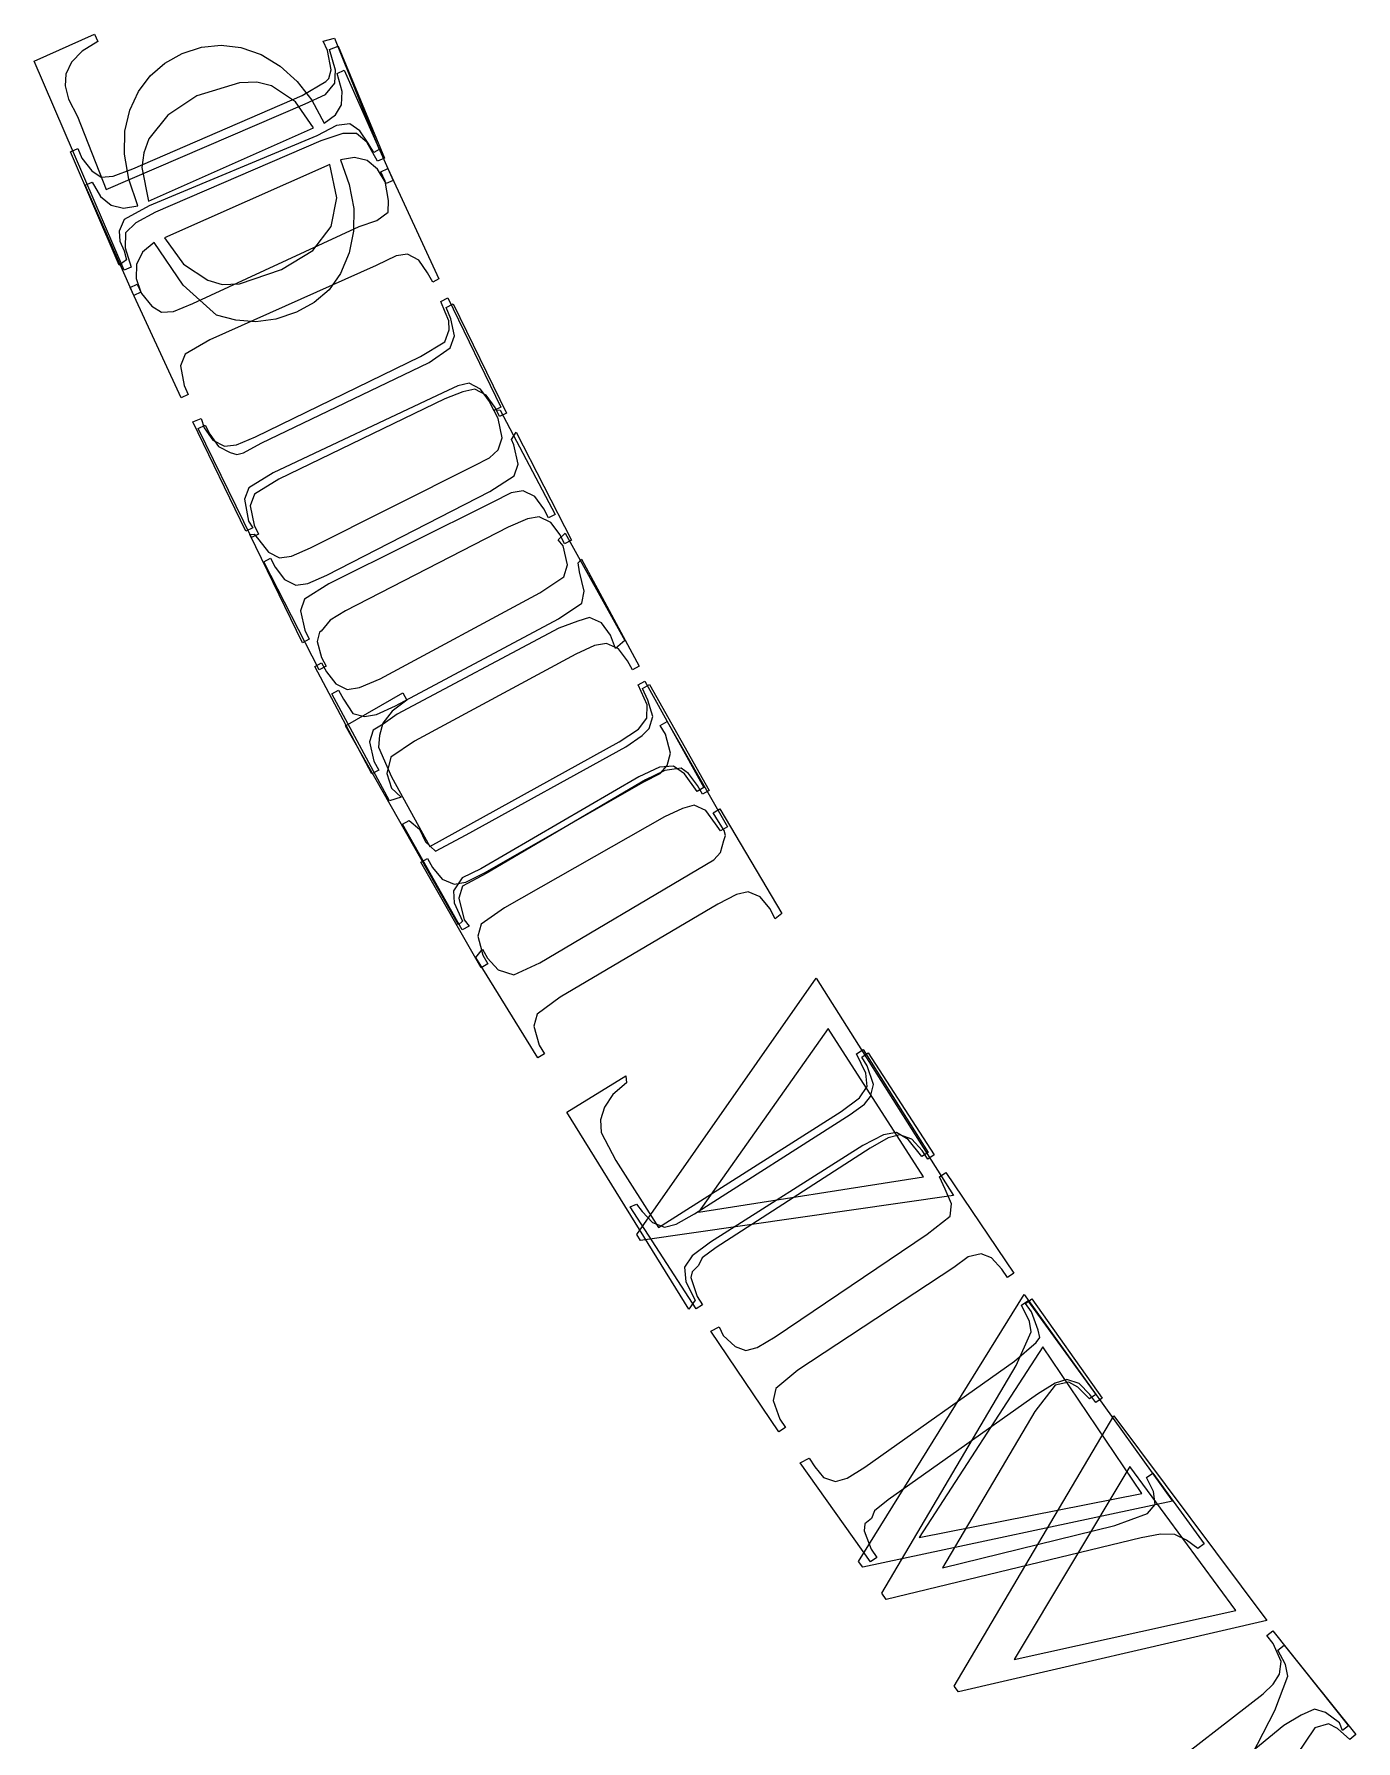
# Model space of a CAD drawing. Header units: millimetres. Extents: x -330 to 330, y -330 to 331.
# Drawn here: x -305.1 to -246.3, y -200.2 to -124.3 of the extents above; entities that cross this region are included whole.
import ezdxf

# ---------------------------------------------------------------- set-up
doc = ezdxf.new("R2010")
doc.units = ezdxf.units.MM
for name, color, linetype in [('Layer 1', 7, 'Continuous'), ('Layer 1 (2)', 7, 'Continuous'), ('Layer 1 (3)', 7, 'Continuous')]:
    doc.layers.add(name, color=color, linetype=linetype)

msp = doc.modelspace()

# ---------------------------------------------------------------- linework, layer by layer
at = {"layer": 'Layer 1'}
for p, q in [((-292.2136, -124.613, -90), (-291.7148, -124.475, -90)), ((-291.7148, -124.475, -90), (-289.7318, -129.426, -90)), ((-292.0308, -125.031, -90), (-292.2136, -124.613, -90)), ((-291.8604, -125.896, -90), (-292.0308, -125.031, -90)), ((-291.9611, -126.279875, -90), (-291.8604, -125.896, -90)), ((-293.1568, -127.032, -90), (-292.1059, -126.414, -90)), ((-292.1059, -126.414, -90), (-291.9611, -126.279875, -90)), ((-300.6813, -130.298, -90), (-293.1568, -127.032, -90)), ((-292.5004, -128.82, -90), (-299.9653, -131.934, -90)), ((-291.621412, -128.367375, -90), (-292.5004, -128.82, -90)), ((-291.0296, -128.298, -90), (-291.621412, -128.367375, -90)), ((-290.592213, -128.60275, -90), (-291.0296, -128.298, -90)), ((-290.226, -129.155, -90), (-290.592213, -128.60275, -90)), ((-303.4536, -129.531, -90), (-303.1382, -129.393, -90)), ((-301.2872, -134.578, -90), (-303.4536, -129.531, -90)), ((-303.1382, -129.393, -90), (-302.9556, -129.811, -90)), ((-302.9556, -129.811, -90), (-302.503238, -130.37675, -90)), ((-289.9686, -129.564, -90), (-290.226, -129.155, -90)), ((-289.7318, -129.426, -90), (-289.9686, -129.564, -90)), ((-302.503238, -130.37675, -90), (-302.0868, -130.659, -90)), ((-301.552388, -130.61575, -90), (-300.6813, -130.298, -90)), ((-289.6609, -130.424, -90), (-289.3484, -130.279, -90)), ((-289.4699, -130.838, -90), (-289.6609, -130.424, -90)), ((-289.3484, -130.279, -90), (-287.083, -135.186, -90)), ((-302.0868, -130.659, -90), (-301.552388, -130.61575, -90)), ((-289.3175, -131.7, -90), (-289.4699, -130.838, -90)), ((-299.9653, -131.934, -90), (-301.0758, -132.552, -90)), ((-289.3336, -132.222, -90), (-289.3175, -131.7, -90)), ((-301.0758, -132.552, -90), (-301.2896, -133.062, -90)), ((-290.615, -132.862, -90), (-289.838737, -132.58775, -90)), ((-289.838737, -132.58775, -90), (-289.3336, -132.222, -90)), ((-301.2896, -133.062, -90), (-301.264325, -133.51275, -90)), ((-301.264325, -133.51275, -90), (-301.0652, -133.935, -90)), ((-298.0127, -136.278, -90), (-290.615, -132.862, -90)), ((-300.9718, -134.344, -90), (-301.2872, -134.578, -90)), ((-301.0652, -133.935, -90), (-300.9718, -134.344, -90)), ((-288.966725, -134.15925, -90), (-289.8662, -134.588, -90)), ((-288.4721, -134.086, -90), (-288.966725, -134.15925, -90)), ((-287.968738, -134.360375, -90), (-288.4721, -134.086, -90)), ((-287.5826, -134.925, -90), (-287.968738, -134.360375, -90)), ((-289.8662, -134.588, -90), (-297.2642, -137.899, -90)), ((-287.336, -135.33, -90), (-287.5826, -134.925, -90)), ((-300.7998, -135.566, -90), (-300.4874, -135.422, -90)), ((-298.5345, -140.473, -90), (-300.7998, -135.566, -90)), ((-300.4874, -135.422, -90), (-300.2963, -135.836, -90)), ((-300.2963, -135.836, -90), (-299.839863, -136.394375, -90)), ((-287.083, -135.186, -90), (-287.336, -135.33, -90)), ((-299.839863, -136.394375, -90), (-299.4108, -136.667, -90)), ((-299.4108, -136.667, -90), (-298.87735, -136.633375, -90)), ((-298.87735, -136.633375, -90), (-298.0127, -136.278, -90)), ((-286.9897, -136.187, -90), (-286.6801, -136.036, -90)), ((-286.7902, -136.671, -90), (-286.9897, -136.187, -90)), ((-286.6801, -136.036, -90), (-284.3166, -140.897, -90)), ((-286.634175, -137.060125, -90), (-286.7902, -136.671, -90)), ((-286.6208, -137.456, -90), (-286.634175, -137.060125, -90)), ((-297.2642, -137.899, -90), (-298.362, -138.539, -90)), ((-287.8945, -138.644, -90), (-286.8097, -137.982, -90)), ((-286.8097, -137.982, -90), (-286.6208, -137.456, -90)), ((-298.362, -138.539, -90), (-298.5652, -139.053, -90)), ((-295.2224, -142.207, -90), (-287.8945, -138.644, -90)), ((-298.5652, -139.053, -90), (-298.4093, -139.924, -90)), ((-298.222, -140.329, -90), (-298.5345, -140.473, -90)), ((-298.4093, -139.924, -90), (-298.222, -140.329, -90)), ((-286.8968, -140.25, -90), (-294.4414, -143.813, -90)), ((-286.22955, -139.941, -90), (-286.8968, -140.25, -90)), ((-285.7276, -139.824, -90), (-286.22955, -139.941, -90)), ((-285.218737, -140.088625, -90), (-285.7276, -139.824, -90)), ((-284.8214, -140.645, -90), (-285.218737, -140.088625, -90)), ((-284.6261, -141.047, -90), (-284.8214, -140.645, -90)), ((-284.3166, -140.897, -90), (-284.6261, -141.047, -90)), ((-298.0233, -141.552, -90), (-297.6494, -141.402, -90)), ((-295.6598, -146.413, -90), (-298.0233, -141.552, -90)), ((-297.6494, -141.402, -90), (-297.5142, -141.812, -90)), ((-297.5142, -141.812, -90), (-297.119912, -142.362125, -90)), ((-297.119912, -142.362125, -90), (-296.6123, -142.625, -90)), ((-296.6123, -142.625, -90), (-296.080063, -142.5705, -90)), ((-296.080063, -142.5705, -90), (-295.2224, -142.207, -90)), ((-294.4414, -143.813, -90), (-295.5262, -144.475, -90)), ((-295.5262, -144.475, -90), (-295.719, -144.993, -90)), ((-295.719, -144.993, -90), (-295.5455, -145.963, -90)), ((-295.3502, -146.262, -90), (-295.6598, -146.413, -90)), ((-295.5455, -145.963, -90), (-295.3502, -146.262, -90)), ((-278.2163, -153.248, -90), (-277.9152, -153.081, -90)), ((-277.804825, -154.135125, -90), (-278.2163, -153.248, -90)), ((-277.9152, -153.081, -90), (-275.2943, -157.818, -90)), ((-291.2304, -155.07, -90), (-288.6729, -153.602, -90)), ((-288.4972, -153.919, -90), (-289.145962, -154.4085, -90)), ((-288.6729, -153.602, -90), (-288.4972, -153.919, -90)), ((-289.145962, -154.4085, -90), (-289.5659, -154.946, -90)), ((-278.199563, -155.209375, -90), (-277.8237, -154.726, -90)), ((-277.8237, -154.726, -90), (-277.804825, -154.135125, -90)), ((-286.2089, -163.925, -90), (-291.2304, -155.07, -90)), ((-289.718863, -155.49425, -90), (-289.7567, -156.014, -90)), ((-289.5659, -154.946, -90), (-289.718863, -155.49425, -90)), ((-279.0519, -155.773, -90), (-278.199563, -155.209375, -90)), ((-289.7567, -156.014, -90), (-289.1867, -157.341, -90)), ((-287.4754, -160.434, -90), (-279.0519, -155.773, -90)), ((-277.256475, -156.9135, -90), (-278.1872, -157.335, -90)), ((-276.646, -156.855, -90), (-277.256475, -156.9135, -90)), ((-276.157938, -157.198375, -90), (-276.646, -156.855, -90)), ((-289.1867, -157.341, -90), (-287.4754, -160.434, -90)), ((-278.1872, -157.335, -90), (-285.2027, -161.422, -90)), ((-275.5954, -157.985, -90), (-276.157938, -157.198375, -90)), ((-275.2943, -157.818, -90), (-275.5954, -157.985, -90)), ((-285.2027, -161.422, -90), (-286.03665, -161.824125, -90)), ((-286.03665, -161.824125, -90), (-286.4287, -162.401, -90)), ((-286.4287, -162.401, -90), (-286.396575, -162.934375, -90)), ((-286.396575, -162.934375, -90), (-286.0292, -163.758, -90)), ((-286.0292, -163.758, -90), (-286.2089, -163.925, -90)), ((-268.5017, -169.653, -90), (-268.2111, -169.469, -90)), ((-268.085687, -170.517, -90), (-268.5017, -169.653, -90)), ((-268.2111, -169.469, -90), (-265.3105, -174.04, -90)), ((-281.3829, -172.253, -90), (-278.7609, -170.633, -90)), ((-278.7609, -170.633, -90), (-278.7236, -170.94, -90)), ((-268.0209, -171.105, -90), (-268.085687, -170.517, -90)), ((-279.338675, -171.46725, -90), (-279.7028, -172.029, -90)), ((-278.7236, -170.94, -90), (-279.338675, -171.46725, -90)), ((-268.367025, -171.609625, -90), (-268.0209, -171.105, -90)), ((-275.9605, -181.009, -90), (-281.3829, -172.253, -90)), ((-279.7028, -172.029, -90), (-279.892587, -172.59375, -90)), ((-277.3131, -177.381, -90), (-269.1843, -172.223, -90)), ((-269.1843, -172.223, -90), (-268.367025, -171.609625, -90)), ((-279.892587, -172.59375, -90), (-279.8552, -173.151, -90)), ((-279.8552, -173.151, -90), (-279.2069, -174.397, -90)), ((-268.2273, -173.731, -90), (-274.9974, -178.027, -90)), ((-267.3004, -173.254125, -90), (-268.2273, -173.731, -90)), ((-266.7176, -173.159, -90), (-267.3004, -173.254125, -90)), ((-266.209925, -173.4725, -90), (-266.7176, -173.159, -90)), ((-265.601, -174.224, -90), (-266.209925, -173.4725, -90)), ((-279.2069, -174.397, -90), (-277.3131, -177.381, -90)), ((-265.3105, -174.04, -90), (-265.601, -174.224, -90)), ((-274.9974, -178.027, -90), (-275.813713, -178.64125, -90)), ((-275.813713, -178.64125, -90), (-276.1582, -179.149, -90)), ((-276.1582, -179.149, -90), (-276.0902, -179.791375, -90)), ((-276.0902, -179.791375, -90), (-275.67, -180.613, -90)), ((-275.67, -180.613, -90), (-275.9605, -181.009, -90)), ((-268.408, -192.234, -90), (-261.0505, -180.367, -90)), ((-261.0505, -180.367, -90), (-254.447, -189.55, -90)), ((-260.2136, -182.697, -90), (-265.7169, -191.169, -90)), ((-255.8167, -189.211, -90), (-260.2136, -182.697, -90)), ((-254.447, -189.55, -90), (-268.2233, -192.49, -90)), ((-265.7169, -191.169, -90), (-255.8167, -189.211, -90)), ((-268.2233, -192.49, -90), (-268.408, -192.234, -90)), ((-250.2573, -195.534, -90), (-249.988, -195.32, -90)), ((-249.9734, -195.891, -90), (-250.2573, -195.534, -90)), ((-249.988, -195.32, -90), (-246.6214, -199.547, -90)), ((-249.6207, -196.692, -90), (-249.9734, -195.891, -90)), ((-249.977825, -197.691375, -90), (-249.6901, -197.247, -90)), ((-249.6901, -197.247, -90), (-249.6207, -196.692, -90)), ((-256.9785, -203.206, -90), (-250.4187, -198.129, -90)), ((-250.4187, -198.129, -90), (-249.977825, -197.691375, -90)), ((-248.1274, -198.809, -90), (-248.71995, -199.077625, -90)), ((-247.646038, -198.956, -90), (-248.1274, -198.809, -90)), ((-249.4919, -199.527, -90), (-255.866, -204.748, -90)), ((-248.71995, -199.077625, -90), (-249.4919, -199.527, -90)), ((-247.0188, -199.412, -90), (-247.646038, -198.956, -90)), ((-246.8905, -199.762, -90), (-247.0188, -199.412, -90)), ((-246.6214, -199.547, -90), (-246.8905, -199.762, -90))]:
    msp.add_line(p, q, dxfattribs=at)
at = {"layer": 'Layer 1 (2)'}
for p, q in [((-305.0739, -125.51), (-302.3844, -124.301)), ((-302.3844, -124.301), (-302.2407, -124.634)), ((-302.9345, -125.056875), (-303.4054, -125.551)), ((-302.2407, -124.634), (-302.9345, -125.056875)), ((-291.944, -124.978), (-291.5587, -124.842)), ((-291.66955, -125.896875), (-291.944, -124.978)), ((-291.5587, -124.842), (-289.486, -129.814)), ((-301.07, -134.804), (-305.0739, -125.51)), ((-303.4054, -125.551), (-303.658662, -126.076625)), ((-291.6987, -126.488), (-291.66955, -125.896875)), ((-303.658662, -126.076625), (-303.7002, -126.594)), ((-303.7002, -126.594), (-303.544375, -127.1955)), ((-292.120263, -126.985125), (-291.6987, -126.488)), ((-303.544375, -127.1955), (-303.1475, -127.971)), ((-301.8656, -131.217), (-293.024, -127.408)), ((-293.024, -127.408), (-292.120263, -126.985125)), ((-303.1475, -127.971), (-301.8656, -131.217)), ((-292.3173, -129.048), (-299.6812, -132.221)), ((-291.349625, -128.720375), (-292.3173, -129.048)), ((-290.7361, -128.722), (-291.349625, -128.720375)), ((-290.284413, -129.112125), (-290.7361, -128.722)), ((-289.8019, -129.95), (-290.284413, -129.112125)), ((-289.486, -129.814), (-289.8019, -129.95)), ((-300.54855, -132.698875), (-301.0046, -133.146)), ((-299.6812, -132.221), (-300.54855, -132.698875)), ((-301.0046, -133.146), (-301.031225, -133.809125)), ((-301.031225, -133.809125), (-300.7538, -134.668)), ((-300.7538, -134.668), (-301.07, -134.804)), ((-286.7497, -136.455), (-286.4404, -136.304)), ((-286.5497, -136.967), (-286.7497, -136.455)), ((-286.4404, -136.304), (-284.0687, -141.16)), ((-286.3787, -137.723), (-286.5497, -136.967)), ((-286.5668, -138.25), (-286.3787, -137.723)), ((-294.9719, -142.49), (-287.5027, -138.913)), ((-287.5027, -138.913), (-286.5668, -138.25)), ((-286.003163, -140.214), (-286.8095, -140.518)), ((-285.4813, -140.09), (-286.003163, -140.214)), ((-284.972037, -140.354125), (-285.4813, -140.09)), ((-284.5737, -140.91), (-284.972037, -140.354125)), ((-286.8095, -140.518), (-294.1882, -144.095)), ((-284.3777, -141.311), (-284.5737, -140.91)), ((-284.0687, -141.16), (-284.3777, -141.311)), ((-297.7738, -141.84), (-297.4645, -141.689)), ((-295.4018, -146.696), (-297.7738, -141.84)), ((-297.4645, -141.689), (-297.2645, -142.098)), ((-297.2645, -142.098), (-296.869175, -142.648)), ((-296.869175, -142.648), (-296.3612, -142.91)), ((-295.76555, -142.922375), (-294.9719, -142.49)), ((-283.8461, -142.33), (-283.6448, -142.006)), ((-283.7427, -142.569), (-283.8461, -142.33)), ((-283.5546, -143.424), (-283.7427, -142.569)), ((-283.6448, -142.006), (-281.176, -146.813)), ((-296.3612, -142.91), (-296.064331, -143.001172)), ((-296.064331, -143.001172), (-295.76555, -142.922375)), ((-283.7318, -143.954), (-283.5546, -143.424)), ((-294.1882, -144.095), (-295.2716, -144.758)), ((-284.8021, -144.639), (-283.7318, -143.954)), ((-295.2716, -144.758), (-295.4637, -145.277)), ((-292.0503, -148.362), (-284.8021, -144.639)), ((-295.4637, -145.277), (-295.2886, -146.144)), ((-295.2886, -146.144), (-295.0928, -146.545)), ((-283.9861, -146.228), (-291.2344, -149.951)), ((-283.137175, -145.8545), (-283.9861, -146.228)), ((-282.6097, -145.772), (-283.137175, -145.8545)), ((-282.0954, -146.0255), (-282.6097, -145.772)), ((-281.6861, -146.573), (-282.0954, -146.0255)), ((-295.0928, -146.545), (-295.4018, -146.696)), ((-281.4821, -146.971), (-281.6861, -146.573)), ((-281.176, -146.813), (-281.4821, -146.971)), ((-294.8647, -147.768), (-294.5586, -147.611)), ((-292.3959, -152.576), (-294.8647, -147.768)), ((-294.5586, -147.611), (-294.3504, -148.016)), ((-294.3504, -148.016), (-293.943987, -148.558)), ((-280.8802, -147.82), (-280.732, -147.657)), ((-280.8185, -148.221), (-280.8802, -147.82)), ((-280.732, -147.657), (-278.1671, -152.414)), ((-293.943987, -148.558), (-293.4307, -148.809)), ((-293.4307, -148.809), (-292.900063, -148.73325)), ((-292.900063, -148.73325), (-292.0503, -148.362)), ((-280.6135, -149.072), (-280.8185, -148.221)), ((-280.7108, -149.606), (-280.6135, -149.072)), ((-291.2344, -149.951), (-291.910125, -150.3685)), ((-281.748, -150.313), (-280.7108, -149.606)), ((-292.380162, -150.908125), (-292.4861, -151.313)), ((-292.3043, -150.858), (-292.380162, -150.908125)), ((-291.910125, -150.3685), (-292.3043, -150.858)), ((-289.0082, -154.18), (-281.748, -150.313)), ((-292.4861, -151.313), (-292.2937, -152.021)), ((-280.147188, -151.494625), (-280.9884, -151.885)), ((-279.6215, -151.402), (-280.147188, -151.494625)), ((-279.0808, -151.6445), (-279.6215, -151.402)), ((-278.6817, -152.184), (-279.0808, -151.6445)), ((-292.0898, -152.419), (-292.3959, -152.576)), ((-292.2937, -152.021), (-292.0898, -152.419)), ((-280.9884, -151.885), (-288.1604, -155.752)), ((-278.4701, -152.577), (-278.6817, -152.184)), ((-278.1671, -152.414), (-278.4701, -152.577)), ((-278.0134, -153.404), (-277.7136, -153.235)), ((-277.7136, -153.235), (-275.054, -157.939)), ((-291.8339, -153.643), (-291.5312, -153.48)), ((-289.269, -158.4), (-291.8339, -153.643)), ((-291.5312, -153.48), (-291.3148, -153.881)), ((-291.3148, -153.881), (-290.897625, -154.517)), ((-277.789, -153.929), (-278.0134, -153.404)), ((-277.5668, -154.648), (-277.789, -153.929)), ((-290.897625, -154.517), (-290.3795, -154.655)), ((-290.3795, -154.655), (-289.850375, -154.56825)), ((-289.850375, -154.56825), (-289.0082, -154.18)), ((-277.7226, -155.185), (-277.5668, -154.648)), ((-278.7643, -155.996), (-278.033412, -155.505)), ((-278.033412, -155.505), (-277.7226, -155.185)), ((-288.1604, -155.752), (-289.2166, -156.459)), ((-285.8578, -159.922), (-278.7643, -155.996)), ((-289.2166, -156.459), (-289.3876, -157.192)), ((-277.023425, -157.06), (-277.8856, -157.467)), ((-276.2976, -156.956), (-277.023425, -157.06)), ((-275.975588, -157.189125), (-276.2976, -156.956)), ((-289.3876, -157.192), (-289.178, -157.844)), ((-289.178, -157.844), (-288.7542, -158.237)), ((-277.8856, -157.467), (-284.9788, -161.637)), ((-275.5734, -157.72), (-275.975588, -157.189125)), ((-275.3536, -158.109), (-275.5734, -157.72)), ((-288.7542, -158.237), (-289.269, -158.4)), ((-275.054, -157.939), (-275.3536, -158.109)), ((-288.6938, -159.442), (-288.3941, -159.273)), ((-288.3941, -159.273), (-287.9339, -159.669)), ((-274.8765, -158.933), (-274.5804, -158.758)), ((-274.6442, -159.326), (-274.8765, -158.933)), ((-274.387687, -159.728625), (-274.6442, -159.326)), ((-274.5804, -158.758), (-271.8269, -163.408)), ((-286.034, -164.147), (-288.6938, -159.442)), ((-287.9339, -159.669), (-287.662588, -160.221875)), ((-287.219, -160.642), (-285.8578, -159.922)), ((-274.5503, -160.708), (-274.405, -160.168)), ((-274.405, -160.168), (-274.330986, -159.943766)), ((-274.330986, -159.943766), (-274.387687, -159.728625)), ((-287.662588, -160.221875), (-287.219, -160.642)), ((-274.851075, -161.025), (-274.5503, -160.708)), ((-284.9788, -161.637), (-286.0205, -162.205)), ((-282.5888, -165.608), (-275.5771, -161.456)), ((-275.5771, -161.456), (-274.851075, -161.025)), ((-286.0205, -162.205), (-286.1811, -162.734)), ((-273.321, -162.455), (-273.842525, -162.569125)), ((-272.7921, -162.677125), (-273.321, -162.455)), ((-286.1811, -162.734), (-285.9541, -163.703)), ((-274.6672, -162.993), (-281.6789, -167.144)), ((-273.842525, -162.569125), (-274.6672, -162.993)), ((-272.3505, -163.2), (-272.7921, -162.677125)), ((-272.1233, -163.653), (-272.3505, -163.2)), ((-285.7345, -163.977), (-286.034, -164.147)), ((-285.9541, -163.703), (-285.7345, -163.977)), ((-271.8269, -163.408), (-272.1233, -163.653)), ((-285.4339, -165.367), (-285.1376, -165.009)), ((-282.6807, -169.834), (-285.4339, -165.367)), ((-285.1376, -165.009), (-284.9055, -165.401)), ((-284.9055, -165.401), (-284.441712, -165.917125)), ((-284.441712, -165.917125), (-283.735, -166.137)), ((-283.735, -166.137), (-282.5888, -165.608)), ((-281.6789, -167.144), (-282.7058, -167.893)), ((-282.7058, -167.893), (-282.8558, -168.425)), ((-282.8558, -168.425), (-282.6119, -169.275)), ((-282.6119, -169.275), (-282.3843, -169.659)), ((-282.3843, -169.659), (-282.6807, -169.834)), ((-268.272, -169.801), (-267.9831, -169.614)), ((-268.0243, -170.184), (-268.272, -169.801)), ((-267.9831, -169.614), (-265.0459, -174.151)), ((-267.7516, -171.016), (-268.0243, -170.184)), ((-268.151625, -171.8925), (-267.8751, -171.561)), ((-267.8751, -171.561), (-267.7516, -171.016)), ((-268.7808, -172.35), (-268.151625, -171.8925)), ((-275.7113, -176.779), (-268.7808, -172.35)), ((-267.09345, -173.393), (-267.9008, -173.849)), ((-266.5768, -173.258), (-267.09345, -173.393)), ((-266.03965, -173.459), (-266.5768, -173.258)), ((-265.5775, -173.963), (-266.03965, -173.459)), ((-267.9008, -173.849), (-274.7405, -178.278)), ((-265.3349, -174.338), (-265.5775, -173.963)), ((-265.0459, -174.151), (-265.3349, -174.338)), ((-264.8147, -175.124), (-264.5295, -174.932)), ((-264.5594, -175.678), (-264.8147, -175.124)), ((-264.5295, -174.932), (-261.5026, -179.409)), ((-264.2702, -176.328), (-264.5594, -175.678)), ((-278.5709, -176.469), (-278.282, -176.34)), ((-275.6337, -181.006), (-278.5709, -176.469)), ((-278.282, -176.34), (-278.0343, -176.665)), ((-278.0343, -176.665), (-277.575925, -177.163125)), ((-276.519725, -177.232875), (-275.7113, -176.779)), ((-265.3629, -177.685), (-264.3305, -176.876)), ((-264.3305, -176.876), (-264.2702, -176.328)), ((-277.575925, -177.163125), (-277.04, -177.362)), ((-277.04, -177.362), (-276.519725, -177.232875)), ((-274.7405, -178.278), (-275.365325, -178.7355)), ((-272.1132, -182.248), (-265.3629, -177.685)), ((-275.525, -179.067), (-275.814775, -179.3595)), ((-275.365325, -178.7355), (-275.525, -179.067)), ((-263.530763, -178.692), (-264.177, -179.164)), ((-262.9653, -178.547), (-263.530763, -178.692)), ((-262.4992, -178.736875), (-262.9653, -178.547)), ((-262.0379, -179.232), (-262.4992, -178.736875)), ((-275.814775, -179.3595), (-275.8653, -179.604)), ((-275.8653, -179.604), (-275.5877, -180.444)), ((-264.177, -179.164), (-271.1131, -183.728)), ((-261.7879, -179.601), (-262.0379, -179.232)), ((-261.5026, -179.409), (-261.7879, -179.601)), ((-275.5877, -180.444), (-275.3451, -180.819)), ((-260.9864, -180.76), (-260.7054, -180.561)), ((-260.7054, -180.561), (-257.5834, -184.972)), ((-275.3451, -180.819), (-275.6337, -181.006)), ((-260.7232, -181.132), (-260.9864, -180.76)), ((-260.4163, -181.952), (-260.7232, -181.132)), ((-274.9786, -181.996), (-274.6148, -181.803)), ((-271.9518, -186.473), (-274.9786, -181.996)), ((-274.6148, -181.803), (-274.4384, -182.181)), ((-274.4384, -182.181), (-273.89235, -182.669875)), ((-260.3497, -182.269), (-260.4163, -181.952)), ((-273.89235, -182.669875), (-273.4303, -182.858)), ((-273.4303, -182.858), (-272.912525, -182.71875)), ((-272.912525, -182.71875), (-272.1132, -182.248)), ((-261.4799, -183.331), (-260.5171, -182.502)), ((-260.5171, -182.502), (-260.3497, -182.269)), ((-268.131, -188.038), (-261.4799, -183.331)), ((-271.1131, -183.728), (-272.0934, -184.537)), ((-259.660438, -184.3), (-260.4483, -184.789)), ((-259.15, -184.144), (-259.660438, -184.3)), ((-258.604912, -184.3225), (-259.15, -184.144)), ((-258.1223, -184.807), (-258.604912, -184.3225)), ((-272.0934, -184.537), (-272.2111, -185.077)), ((-272.2111, -185.077), (-271.9166, -185.911)), ((-260.4483, -184.789), (-267.0994, -189.496)), ((-257.8644, -185.171), (-258.1223, -184.807)), ((-257.5834, -184.972), (-257.8644, -185.171)), ((-271.9166, -185.911), (-271.6666, -186.28)), ((-264.1572, -197.789), (-257.0582, -185.765)), ((-257.0582, -185.765), (-250.2576, -194.86)), ((-271.6666, -186.28), (-271.9518, -186.473)), ((-271.0012, -187.848), (-270.6011, -187.649)), ((-267.8791, -192.259), (-271.0012, -187.848)), ((-270.6011, -187.649), (-270.3498, -188.021)), ((-270.3498, -188.021), (-269.964875, -188.499625)), ((-268.920012, -188.525375), (-268.131, -188.038)), ((-256.3533, -188.017), (-261.4913, -196.598)), ((-251.6387, -194.418), (-256.3533, -188.017)), ((-269.964875, -188.499625), (-269.4346, -188.676)), ((-269.4346, -188.676), (-268.920012, -188.525375)), ((-267.0994, -189.496), (-267.702413, -189.980375)), ((-267.8336, -190.326), (-268.128038, -190.566625)), ((-267.702413, -189.980375), (-267.8336, -190.326)), ((-268.128038, -190.566625), (-268.1683, -190.868)), ((-268.1683, -190.868), (-267.8561, -191.696)), ((-267.5981, -192.06), (-267.8791, -192.259)), ((-267.8561, -191.696), (-267.5981, -192.06)), ((-250.2576, -194.86), (-263.967, -198.041)), ((-261.4913, -196.598), (-251.6387, -194.418)), ((-263.967, -198.041), (-264.1572, -197.789))]:
    msp.add_line(p, q, dxfattribs=at)
at = {"layer": 'Layer 1 (3)'}
for p, q in [((-299.266511, -125.593297, -140), (-298.4855, -125.16, -140)), ((-298.4855, -125.16, -140), (-297.632689, -124.875344, -140)), ((-297.632689, -124.875344, -140), (-296.762937, -124.78775, -140)), ((-296.762937, -124.78775, -140), (-295.878692, -124.897031, -140)), ((-295.878692, -124.897031, -140), (-294.9824, -125.203, -140)), ((-294.9824, -125.203, -140), (-294.131034, -125.730359, -140)), ((-299.913787, -126.158125, -140), (-299.266511, -125.593297, -140)), ((-294.131034, -125.730359, -140), (-293.380225, -126.401625, -140)), ((-291.5945, -126.051, -140), (-291.2799, -125.911, -140)), ((-291.2799, -125.911, -140), (-289.1084, -130.809, -140)), ((-300.429795, -126.854391, -140), (-299.913787, -126.158125, -140)), ((-295.939825, -126.46225, -140), (-297.8373, -127.048, -140)), ((-295.168772, -126.439937, -140), (-295.939825, -126.46225, -140)), ((-294.5162, -126.598, -140), (-295.168772, -126.439937, -140)), ((-293.455587, -127.31475, -140), (-294.5162, -126.598, -140)), ((-293.380225, -126.401625, -140), (-292.729953, -127.238828, -140)), ((-291.378061, -126.848328, -140), (-291.5945, -126.051, -140)), ((-300.817, -127.682, -140), (-300.429795, -126.854391, -140)), ((-297.8373, -127.048, -140), (-299.134277, -127.899078, -140)), ((-292.6478, -128.471, -140), (-293.455587, -127.31475, -140)), ((-292.729953, -127.238828, -140), (-292.1802, -128.264, -140)), ((-291.670845, -127.895859, -140), (-291.403487, -127.443625, -140)), ((-291.403487, -127.443625, -140), (-291.378061, -126.848328, -140)), ((-301.0376, -128.618375, -140), (-300.817, -127.682, -140)), ((-299.134277, -127.899078, -140), (-299.969563, -128.962875, -140)), ((-292.1802, -128.264, -140), (-291.670845, -127.895859, -140)), ((-301.052025, -129.6395, -140), (-301.0376, -128.618375, -140)), ((-299.969563, -128.962875, -140), (-300.193754, -129.574572, -140)), ((-299.995, -131.729, -140), (-292.6478, -128.471, -140)), ((-300.860312, -130.745375, -140), (-301.052025, -129.6395, -140)), ((-300.193754, -129.574572, -140), (-300.278142, -130.239484, -140)), ((-290.8198, -129.786172, -140), (-291.4563, -129.897, -140)), ((-290.268725, -129.924625, -140), (-290.8198, -129.786172, -140)), ((-300.278142, -130.239484, -140), (-299.995, -131.729, -140)), ((-291.9241, -130.104, -140), (-299.2711, -133.361, -140)), ((-291.609495, -131.589375, -140), (-291.9241, -130.104, -140)), ((-291.4563, -129.897, -140), (-291.058978, -130.996641, -140)), ((-289.803112, -130.312266, -140), (-290.268725, -129.924625, -140)), ((-289.423, -130.949, -140), (-289.803112, -130.312266, -140)), ((-302.8107, -131.024, -140), (-302.4961, -130.884, -140)), ((-300.639, -135.922, -140), (-302.8107, -131.024, -140)), ((-302.4961, -130.884, -140), (-302.115828, -131.520734, -140)), ((-300.4625, -131.936, -140), (-300.860312, -130.745375, -140)), ((-291.058978, -130.996641, -140), (-290.8623, -132.051375, -140)), ((-289.1084, -130.809, -140), (-289.423, -130.949, -140)), ((-302.115828, -131.520734, -140), (-301.65015, -131.908375, -140)), ((-301.65015, -131.908375, -140), (-301.099047, -132.046828, -140)), ((-301.099047, -132.046828, -140), (-300.4625, -131.936, -140)), ((-291.863438, -132.8625, -140), (-291.609495, -131.589375, -140)), ((-290.8623, -132.051375, -140), (-290.866322, -133.060922, -140)), ((-299.7388, -133.569, -140), (-300.249433, -133.995078, -140)), ((-298.446587, -135.463, -140), (-299.7388, -133.569, -140)), ((-299.2711, -133.361, -140), (-298.427125, -134.53925, -140)), ((-292.685936, -133.923375, -140), (-291.863438, -132.8625, -140)), ((-290.866322, -133.060922, -140), (-291.0711, -134.025, -140)), ((-300.249433, -133.995078, -140), (-300.517263, -134.548375, -140)), ((-294.077, -134.772, -140), (-292.685936, -133.923375, -140)), ((-291.0711, -134.025, -140), (-291.445705, -134.95175, -140)), ((-300.517263, -134.548375, -140), (-300.542261, -135.165234, -140)), ((-298.427125, -134.53925, -140), (-297.355, -135.239, -140)), ((-295.942313, -135.4075, -140), (-294.077, -134.772, -140)), ((-291.445705, -134.95175, -140), (-291.959913, -135.6775, -140)), ((-300.3244, -135.782, -140), (-300.639, -135.922, -140)), ((-300.542261, -135.165234, -140), (-300.3244, -135.782, -140)), ((-296.9605, -136.808, -140), (-298.446587, -135.463, -140)), ((-297.355, -135.239, -140), (-296.705239, -135.444188, -140)), ((-296.705239, -135.444188, -140), (-295.942313, -135.4075, -140)), ((-291.959913, -135.6775, -140), (-292.613714, -136.239, -140)), ((-292.613714, -136.239, -140), (-293.4071, -136.673, -140)), ((-296.097833, -137.028219, -140), (-296.9605, -136.808, -140)), ((-295.218038, -137.0915, -140), (-296.097833, -137.028219, -140)), ((-294.321123, -136.979281, -140), (-295.218038, -137.0915, -140)), ((-293.4071, -136.673, -140), (-294.321123, -136.979281, -140)), ((-284.4438, -141.405, -140), (-284.6502, -140.999, -140)), ((-284.6502, -140.999, -140), (-284.3433, -141.034, -140)), ((-284.3433, -141.034, -140), (-281.898, -145.663, -140)), ((-284.2599, -142.261, -140), (-284.4438, -141.405, -140)), ((-284.4399, -142.79, -140), (-284.2599, -142.261, -140)), ((-285.5135, -143.497, -140), (-284.81785, -143.14275, -140)), ((-284.81785, -143.14275, -140), (-284.4399, -142.79, -140)), ((-292.7801, -147.157, -140), (-285.5135, -143.497, -140)), ((-283.854737, -144.703375, -140), (-284.7055, -145.137, -140)), ((-283.327, -144.614, -140), (-283.854737, -144.703375, -140)), ((-282.813688, -144.870375, -140), (-283.327, -144.614, -140)), ((-282.4071, -145.42, -140), (-282.813688, -144.870375, -140)), ((-284.7055, -145.137, -140), (-291.972, -148.75, -140)), ((-282.2049, -145.818, -140), (-282.4071, -145.42, -140)), ((-281.898, -145.663, -140), (-282.2049, -145.818, -140)), ((-281.7681, -146.801, -140), (-281.4644, -146.497, -140)), ((-281.4644, -146.497, -140), (-278.8111, -151.266, -140)), ((-295.4772, -146.55, -140), (-295.2846, -146.54, -140)), ((-293.1462, -151.37, -140), (-295.4772, -146.55, -140)), ((-295.2846, -146.54, -140), (-295.0785, -146.801, -140)), ((-295.0785, -146.801, -140), (-294.655075, -147.344625, -140)), ((-293.63165, -147.5245, -140), (-292.7801, -147.157, -140)), ((-281.5538, -147.061, -140), (-281.7681, -146.801, -140)), ((-281.353, -147.913, -140), (-281.5538, -147.061, -140)), ((-294.655075, -147.344625, -140), (-294.1628, -147.598, -140)), ((-294.1628, -147.598, -140), (-293.63165, -147.5245, -140)), ((-281.522, -148.446, -140), (-281.353, -147.913, -140)), ((-291.972, -148.75, -140), (-293.0454, -149.43, -140)), ((-282.5817, -149.147, -140), (-281.522, -148.446, -140)), ((-293.0454, -149.43, -140), (-293.2296, -149.951, -140)), ((-289.6802, -152.979, -140), (-282.5817, -149.147, -140)), ((-293.2296, -149.951, -140), (-293.0415, -150.815, -140)), ((-280.3727, -150.247, -140), (-280.89875, -150.407, -140)), ((-279.844687, -150.492375, -140), (-280.3727, -150.247, -140)), ((-293.0415, -150.815, -140), (-292.8393, -151.214, -140)), ((-281.7419, -150.723, -140), (-288.9333, -154.555, -140)), ((-280.89875, -150.407, -140), (-281.7419, -150.723, -140)), ((-279.4369, -151.034, -140), (-279.844687, -150.492375, -140)), ((-279.2268, -151.633, -140), (-279.4369, -151.034, -140)), ((-292.8393, -151.214, -140), (-293.1462, -151.37, -140)), ((-278.8111, -151.266, -140), (-279.2268, -151.633, -140)), ((-292.5962, -152.428, -140), (-292.2924, -152.266, -140)), ((-290.0548, -157.197, -140), (-292.5962, -152.428, -140)), ((-292.2924, -152.266, -140), (-292.0781, -152.668, -140)), ((-292.0781, -152.668, -140), (-291.6636, -153.20375, -140)), ((-291.6636, -153.20375, -140), (-291.1465, -153.447, -140)), ((-290.605425, -153.363, -140), (-289.6802, -152.979, -140)), ((-291.1465, -153.447, -140), (-290.605425, -153.363, -140)), ((-288.9333, -154.555, -140), (-289.546737, -154.9915, -140)), ((-289.9927, -155.257, -140), (-290.1665, -155.781, -140)), ((-289.546737, -154.9915, -140), (-289.9927, -155.257, -140)), ((-277.2281, -155.047, -140), (-276.9294, -154.877, -140)), ((-277.0019, -155.443, -140), (-277.2281, -155.047, -140)), ((-276.7754, -156.289, -140), (-277.0019, -155.443, -140)), ((-276.9294, -154.877, -140), (-274.246, -159.567, -140)), ((-290.1665, -155.781, -140), (-289.9609, -156.642, -140)), ((-276.9286, -156.826, -140), (-276.7754, -156.289, -140)), ((-289.7511, -157.036, -140), (-290.0548, -157.197, -140)), ((-289.9609, -156.642, -140), (-289.7511, -157.036, -140)), ((-277.233175, -157.1925, -140), (-276.9286, -156.826, -140)), ((-285.0394, -161.605, -140), (-277.9666, -157.559, -140)), ((-277.9666, -157.559, -140), (-277.233175, -157.1925, -140)), ((-275.7256, -158.592, -140), (-276.244475, -158.740375, -140)), ((-275.200063, -158.831125, -140), (-275.7256, -158.592, -140)), ((-277.0464, -159.11, -140), (-284.1525, -163.156, -140)), ((-276.244475, -158.740375, -140), (-277.0464, -159.11, -140)), ((-274.7664, -159.422, -140), (-275.200063, -158.831125, -140)), ((-274.5447, -159.738, -140), (-274.7664, -159.422, -140)), ((-274.246, -159.567, -140), (-274.5447, -159.738, -140)), ((-287.8779, -161.139, -140), (-287.5791, -160.969, -140)), ((-285.1942, -165.831, -140), (-287.8779, -161.139, -140)), ((-287.5791, -160.969, -140), (-287.3527, -161.364, -140)), ((-287.3527, -161.364, -140), (-286.922337, -161.886875, -140)), ((-285.871437, -162.0145, -140), (-285.0394, -161.605, -140)), ((-286.922337, -161.886875, -140), (-286.3983, -162.115, -140)), ((-286.3983, -162.115, -140), (-285.871437, -162.0145, -140)), ((-284.1525, -163.156, -140), (-285.1905, -163.889, -140)), ((-285.1905, -163.889, -140), (-285.3484, -164.418, -140)), ((-285.3484, -164.418, -140), (-285.217125, -164.864875, -140)), ((-285.217125, -164.864875, -140), (-285.1172, -165.272, -140)), ((-285.1172, -165.272, -140), (-284.8955, -165.66, -140)), ((-284.8955, -165.66, -140), (-285.1942, -165.831, -140)), ((-278.2724, -177.688, -140), (-270.2955, -166.285, -140)), ((-270.2955, -166.285, -140), (-264.1887, -175.959, -140)), ((-269.7605, -168.526, -140), (-275.525, -176.699, -140)), ((-265.5272, -175.127, -140), (-269.7605, -168.526, -140)), ((-275.525, -176.699, -140), (-265.5272, -175.127, -140)), ((-264.1887, -175.959, -140), (-278.1018, -177.954, -140)), ((-278.1018, -177.954, -140), (-278.2724, -177.688, -140)), ((-261.1637, -180.843, -140), (-260.8851, -180.641, -140)), ((-260.8851, -180.641, -140), (-257.8641, -184.804, -140)), ((-260.81405, -181.556875, -140), (-261.1637, -180.843, -140)), ((-261.4032, -183.522, -140), (-260.7359, -182.027, -140)), ((-260.7359, -182.027, -140), (-260.81405, -181.556875, -140)), ((-267.3827, -193.654, -140), (-261.4032, -183.522, -140)), ((-259.6699, -184.391, -140), (-260.5702, -185.573, -140)), ((-259.0529, -184.259, -140), (-259.6699, -184.391, -140)), ((-258.659787, -184.484, -140), (-259.0529, -184.259, -140)), ((-258.1427, -185.006, -140), (-258.659787, -184.484, -140)), ((-257.8641, -184.804, -140), (-258.1427, -185.006, -140)), ((-260.5702, -185.573, -140), (-264.6708, -192.513, -140)), ((-255.6024, -188.507, -140), (-255.3238, -188.305, -140)), ((-255.2957, -189.11975, -140), (-255.6024, -188.507, -140)), ((-255.3238, -188.305, -140), (-253.0402, -191.452, -140)), ((-255.5622, -190.099, -140), (-255.2146, -189.698, -140)), ((-255.2146, -189.698, -140), (-255.2957, -189.11975, -140)), ((-257.0127, -190.634, -140), (-255.5622, -190.099, -140)), ((-255.8374, -191.189, -140), (-267.1806, -193.932, -140)), ((-264.6708, -192.513, -140), (-257.0127, -190.634, -140)), ((-254.978162, -191.025875, -140), (-255.8374, -191.189, -140)), ((-254.3398, -191.039, -140), (-254.978162, -191.025875, -140)), ((-253.829413, -191.28875, -140), (-254.3398, -191.039, -140)), ((-253.3188, -191.654, -140), (-253.829413, -191.28875, -140)), ((-253.0402, -191.452, -140), (-253.3188, -191.654, -140)), ((-267.1806, -193.932, -140), (-267.3827, -193.654, -140)), ((-249.7705, -196.181, -140), (-249.49, -195.962, -140)), ((-249.430138, -196.813, -140), (-249.7705, -196.181, -140)), ((-249.49, -195.962, -140), (-246.2949, -199.938, -140)), ((-249.9041, -198.869, -140), (-249.3273, -197.337, -140)), ((-249.3273, -197.337, -140), (-249.430138, -196.813, -140)), ((-255.2683, -209.34, -140), (-249.9041, -198.869, -140)), ((-248.1221, -199.633, -140), (-248.9503, -200.866, -140)), ((-247.5141, -199.464, -140), (-248.1221, -199.633, -140)), ((-247.108325, -199.66525, -140), (-247.5141, -199.464, -140)), ((-246.5608, -200.156, -140), (-247.108325, -199.66525, -140)), ((-246.2949, -199.938, -140), (-246.5608, -200.156, -140))]:
    msp.add_line(p, q, dxfattribs=at)

doc.saveas('drawing.dxf')
